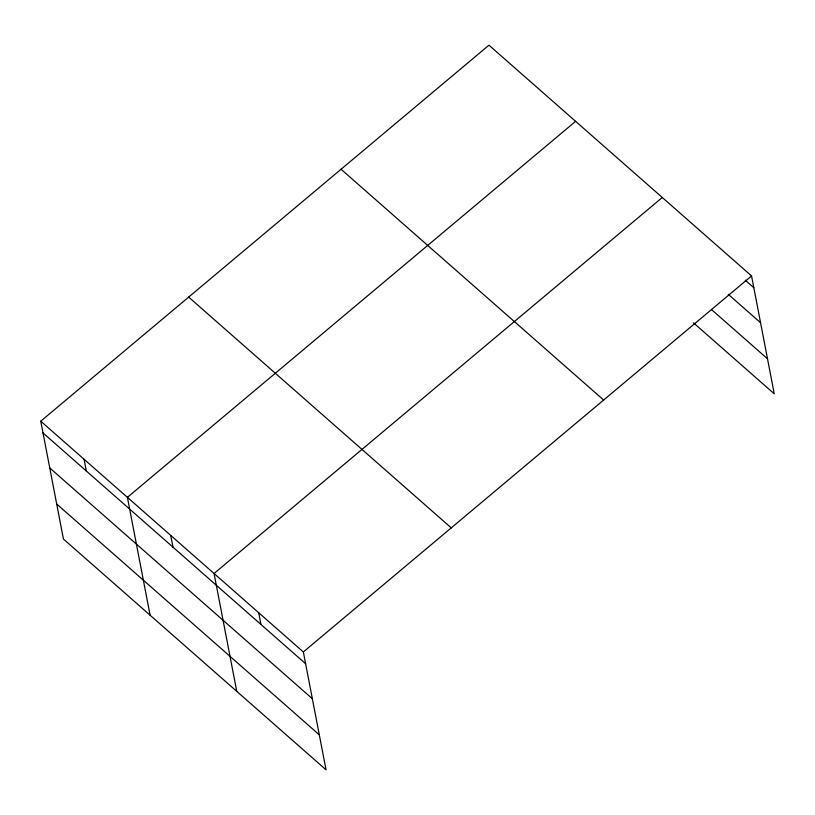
<?xml version="1.0" encoding="UTF-8"?>
<svg xmlns="http://www.w3.org/2000/svg" width="815" height="815" viewBox="0 0 815 815"><rect width="100%" height="100%" fill="white"/><g stroke="black" fill="none" stroke-linecap="round" stroke-linejoin="round"><path stroke-width="1.22" d="M40.75 421.192L303.343 651.959L326.041 769.818L63.448 539.051L40.75 421.192L488.959 45.182L751.552 275.949L774.25 393.808L693.514 322.862M575.614 121.333L127.405 497.344L150.103 615.203M662.269 197.485L214.06 573.495L236.758 691.354M303.343 651.959L751.552 275.949M745.267 280.187L753.814 287.695M728.264 294.337L760.558 322.72M711.464 309.547L767.506 358.794M341.047 169.265L603.65 400.033M188.662 297.108L451.255 527.875M43.012 432.938L305.605 663.716M49.756 467.953L312.349 698.73M56.704 504.037L319.297 734.804M258.701 612.727L260.963 624.484M170.732 535.424L172.994 547.171M84.077 459.263L86.339 471.019"/></g></svg>
